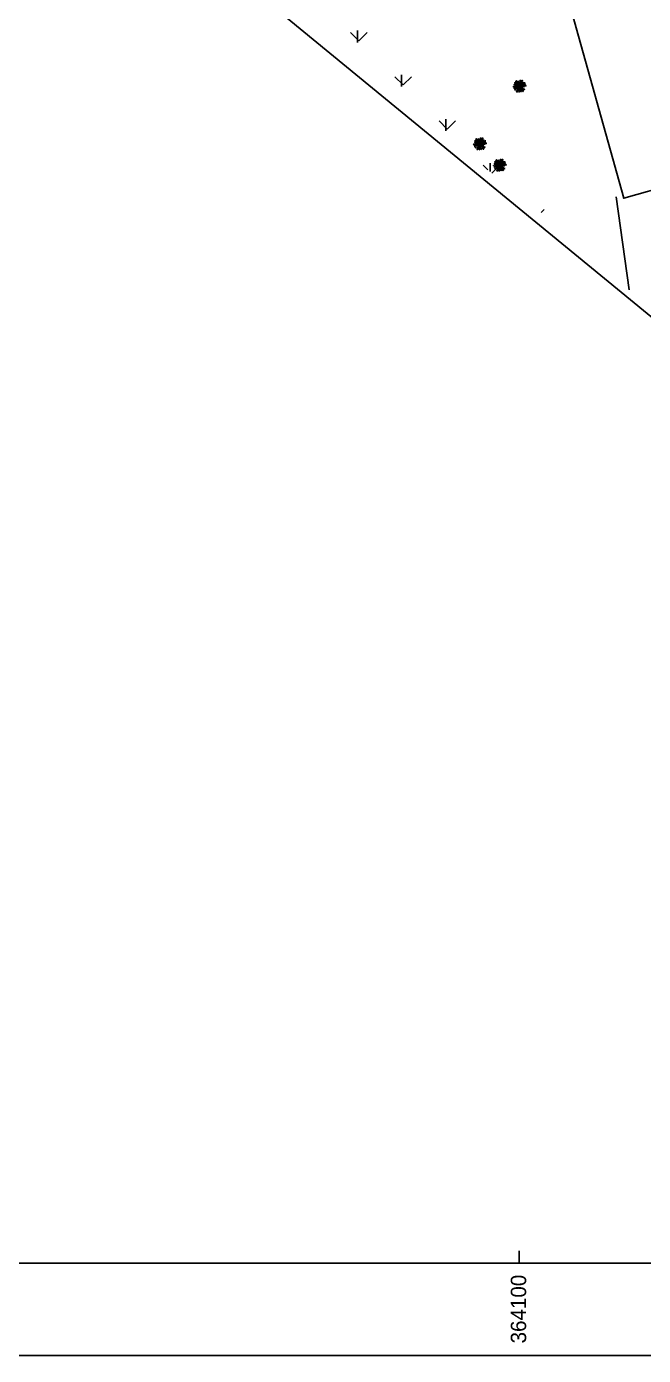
# Model space of a CAD drawing. Header units: metres. Extents: x 64 to 796628, y 142 to 671743.
# Drawn here: x 364020 to 364120.2, y 375585 to 375800.9 of the extents above; entities that cross this region are included whole.
import ezdxf

# ---------------------------------------------------------------- set-up
doc = ezdxf.new("R2010")
doc.units = ezdxf.units.M
doc.header["$LTSCALE"] = 2
for name, color, linetype in [('Batiment', 1, 'Continuous'), ('espass vert', 3, 'Continuous'), ('vegetation', 94, 'Continuous')]:
    doc.layers.add(name, color=color, linetype=linetype)

# ---------------------------------------------------------------- blocks, each defined once
blk = doc.blocks.new('v068')
at = {"color": 0, "linetype": 'Continuous'}
blk.add_lwpolyline([(-1.4, -4.2), (0, 0), (-4.3, -0.9)], dxfattribs=at)
for points in [[(-4.1, 1.8, 0.413556), (-3.3, 0.6, 0.327018)], [(-2.8, -0.6, 0.199071), (-3.9, 0.4, 0.2141), (-2.8, -0.6)], [(-1.4, -0.3, 0.399655), (-2.6, 0.9, 0.182632)], [(-1.9, 2.2, 0.197295), (-1.6, 3.6, 0.213394)], [(-1.7, 0.7, 0.405615), (-0.8, 0.9, 0.368138)], [(-1.2, 4.1, 0.359321), (-1, 3.1, 0.44854)], [(-1, 1.1, 0.395447), (-0.5, 2.7, 0.183737)], [(-0.3, 3.4, 0.247573), (0.6, 1.9, 0.405576)], [(-0.2, 1.8, 0.412257), (0.4, 1.1, 0.363706)], [(0.4, 1.4, 0.397494), (2, 1.8, 0.182802)], [(1.4, 1.1, 0.410228), (1.1, 0.2, 0.362668)], [(2.6, -0.9, 0.343244), (1.4, 0.3, 0.39624)], [(3.2, 2.9, 0.263238), (2.2, 2.7, 0.223545)], [(-4.3, -0.9, 0.228721), (-5, -0.2, 0.262965)], [(-2.9, -2.5, 0.449367), (-3.7, -3.1, 0.357813)], [(-1.4, -4.2, 0.227024), (-2.4, -4.4, 0.259183)], [(-0.4, -1.4, 0.396927), (-2, -1.8, 0.181598)], [(-1.4, -1.1, 0.411501), (-1.1, -0.2, 0.36326)], [(0.3, -1.8, 0.410253), (-0.4, -1.1, 0.36307)], [(1, -1.1, 0.395854), (0.5, -2.7, 0.185098)], [(1.7, -0.7, 0.412005), (0.8, -0.9, 0.36341)], [(1.4, -4.5, 0.409112), (0.8, -3.8, 0.365)], [(3.1, -1.5, 0.123248), (1.4, -1.5, 0.40967)], [(1.9, -2.2, 0.195962), (1.6, -3.6, 0.214553)]]:
    blk.add_lwpolyline(points, format="xyb", close=True, dxfattribs=at)
for points in [[(-2.4, 2.7, 0.327473), (-3.9, 2.5, 0.131285), (-2.4, 2.6)], [(-1.4, 1.5, 0.408885), (-3.1, 1.5, 0.190387), (-1.4, 1.5)], [(-3, 3.3, 0.224652), (-2.6, 4.2, 0.261895), (-3, 3.3), (0, 0), (1.4, 4.2, -0.260048), (2.4, 4.4, -0.227569), (1.4, 4.2)], [(4.3, 0.9, 0.228868), (5, 0.2, 0.258459), (4.3, 0.9), (0, 0), (3, -3.3, -0.262308), (2.6, -4.3, -0.224513), (3, -3.3)], [(1.1, 3.4, 0.328629), (0.3, 4.6, 0.130944), (1.1, 3.4)], [(0.9, 2.7, 0.122315), (2.3, 3.2, 0.212626), (0.9, 2.8)], [(2, 0.4, 0.408313), (2.8, 1.9, 0.288177), (2, 0.5)], [(2.7, 2.3, 0.327473), (4.2, 2.5, 0.129825), (2.7, 2.4)], [(2.8, 0.5, 0.233679), (3.9, -0.4, 0.215401), (2.8, 0.6)], [(3.5, 0.7, 0.330838), (4.1, 2.1, 0.286184), (3.5, 0.8)], [(-3.5, -0.8, 0.330482), (-4.1, -2.1, 0.127314), (-3.5, -0.8)], [(-2, -0.4, 0.407196), (-2.8, -1.9, 0.059848), (-2, -0.5)], [(-0.9, -2.7, 0.121484), (-2.3, -3.2, 0.215083), (-0.9, -2.8)], [(-1.1, -3.4, 0.327928), (-0.2, -4.6, 0.12655), (-1.1, -3.4)], [(-0.6, -1.9, 0.408772), (0.3, -3.4, 0.080638), (-0.6, -1.9)], [(2.4, -2.7, 0.330266), (3.9, -2.5, 0.127707), (2.4, -2.6)]]:
    blk.add_lwpolyline(points, format="xyb", dxfattribs=at)

msp = doc.modelspace()

# ---------------------------------------------------------------- hatches: boundary and pattern name
at = {"layer": 'espass vert'}
h = msp.add_hatch(dxfattribs=at)
h.set_pattern_fill('GRASS', color=256, scale=0.4, style=0)
h.set_pattern_definition([(90, (0, 0), (-7.1842, 7.1842), [1.905, -12.4634]), (45, (0, 0), (-7.1842049, 7.1842049), [1.905, -8.255]), (135, (0, 0), (-7.1842049, -7.1842049), [1.905, -8.255])])
h.paths.add_polyline_path([(364109.62, 375775.89), (364028.15, 375857.24), (364015.28, 375841.56), (364058.12, 375807.17), (364113.46, 375762.73)])

# ---------------------------------------------------------------- linework, layer by layer
for p, q in [((364116.99, 375773.03), (364090.34, 375868.57)), ((363991.76, 375860.22), (364193.44, 375694.62)), ((364116.99, 375773.03), (364175.73, 375789.29)), ((364117.89, 375758.1), (364115.73, 375773.21))]:
    msp.add_line(p, q)
msp.add_point((364116.99, 375773.03))
at = {"layer": 'Batiment', "color": 0}
for p, q in [((364100, 375600), (364100, 375602)), ((364700, 375585), (363655, 375585))]:
    msp.add_line(p, q, dxfattribs=at)
msp.add_lwpolyline([(363900, 375600), (364700, 375600), (364700, 376600), (363900, 376600)], close=True, dxfattribs=at)

# ---------------------------------------------------------------- block references
at = {"layer": 'vegetation', "color": 3, "xscale": 0.2074073167750612, "yscale": 0.2074073167750612, "zscale": 0.2074073167788421}
for p in [(364100.06, 375791.21), (364093.63, 375781.83), (364096.85, 375778.37)]:
    msp.add_blockref('v068', p, dxfattribs=at)

# ---------------------------------------------------------------- texts
at = {"layer": 'Batiment', "color": 0, "insert": (364099.9, 375592.53), "char_height": 2.5, "attachment_point": 5, "rotation": 90}
msp.add_mtext('364100', dxfattribs=at)

doc.saveas('drawing.dxf')
